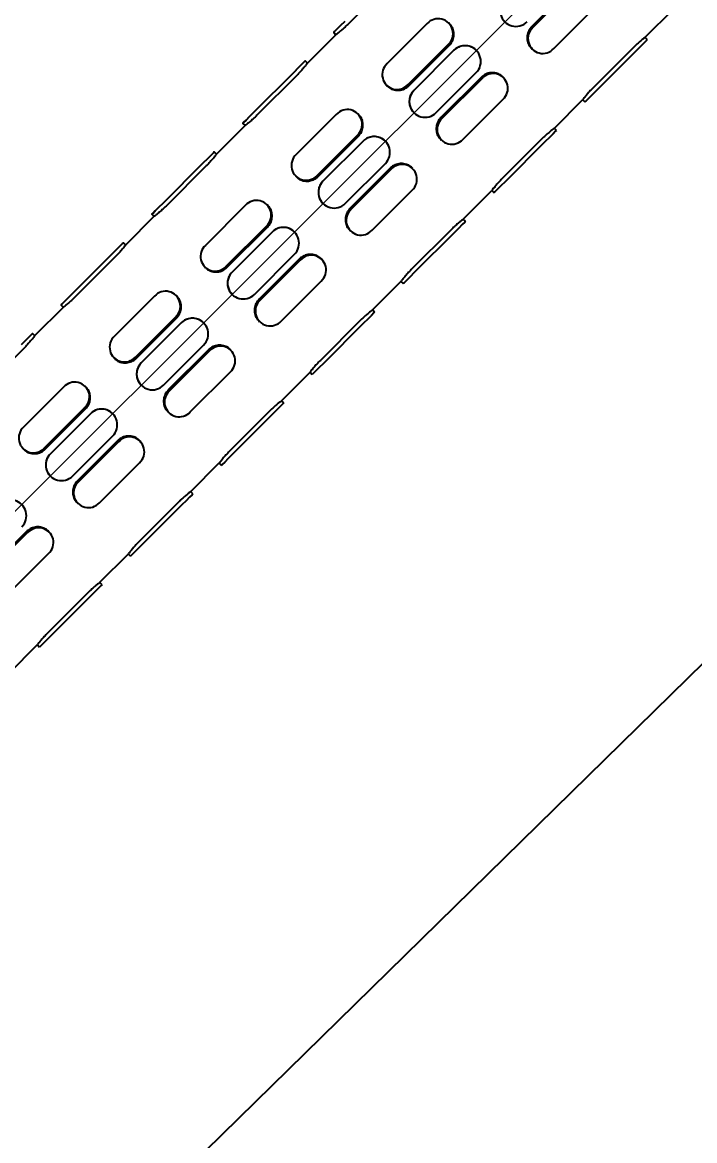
# Model space of a CAD drawing. Extents: x 13 to 1049, y 29 to 427.
# Drawn here: x 163.44 to 184.78, y 106.18 to 141.69 of the extents above; entities that cross this region are included whole.
import ezdxf

# ---------------------------------------------------------------- set-up
doc = ezdxf.new("R2010")
doc.units = 0
doc.header["$LTSCALE"] = 23.1
doc.header["$MEASUREMENT"] = 0
doc.linetypes.add('CENTERX2', pattern=[20.32, 12.7, -2.54, 2.54, -2.54])
doc.layers.get('0').update_dxf_attribs({"linetype": 'CONTINUOUS'})
doc.layers.get('Defpoints').update_dxf_attribs({"linetype": 'CONTINUOUS'})
doc.layers.add('10', color=7, linetype='CONTINUOUS')
doc.layers.add('中心线层', color=1, linetype='CENTERX2', lineweight=25)
doc.styles.add('SLDTEXTSTYLE0', font='')
doc.styles.get('SLDTEXTSTYLE0').set_extended_font_data('汉仪长仿宋体')
doc.dimstyles.new('SLDDIMSTYLE0', dxfattribs={"dimtxt": 3.5, "dimasz": 4.08, "dimexe": 0, "dimexo": 0.0625, "dimgap": 0.875, "dimtad": 2, "dimdec": 0, "dimlfac": 5, "dimrnd": 1e-09, "dimzin": 12, "dimdsep": 46, "dimtxsty": 'SLDTEXTSTYLE0', "dimsah": 1, "dimcen": 0.09, "dimadec": 0, "dimazin": 3, "dimtfac": 1, "dimtdec": 0, "dimtofl": 0, "dimtmove": 0, "dimatfit": 3, "dimfxl": 0, "dimfrac": 2, "dimtolj": 1, "dimtzin": 12, "dimarcsym": 0})
doc.dimstyles.new('SLDDIMSTYLE1', dxfattribs={"dimtxt": 3.5, "dimasz": 4.08, "dimexe": 0, "dimexo": 0.0625, "dimgap": 0.875, "dimtad": 2, "dimlfac": 5, "dimrnd": 1e-09, "dimzin": 12, "dimdsep": 46, "dimtxsty": 'SLDTEXTSTYLE0', "dimsah": 1, "dimcen": 0.09, "dimadec": 0, "dimazin": 3, "dimtfac": 1, "dimtofl": 0, "dimtmove": 0, "dimatfit": 3, "dimfxl": 0, "dimfrac": 2, "dimtolj": 1, "dimtzin": 12, "dimarcsym": 0})
doc.dimstyles.get("Standard").update_dxf_attribs({"dimtxt": 2.5, "dimasz": 0.18, "dimexe": 0.18, "dimexo": 0.0625, "dimgap": 0.09, "dimtad": 0, "dimtih": 1, "dimtoh": 1, "dimdec": 4, "dimzin": 0, "dimdsep": 46, "dimtxsty": 'Standard', "dimcen": 0.09, "dimadec": 0, "dimazin": 0, "dimtp": 0.001, "dimtm": 0.001, "dimtfac": 0.6, "dimtdec": 4, "dimtofl": 0, "dimtmove": 0, "dimatfit": 0, "dimfxl": 0, "dimtolj": 1, "dimtzin": 0, "dimarcsym": 0})

# ---------------------------------------------------------------- blocks, each defined once
blk = doc.blocks.new('*D14')
at = {"layer": '10', "color": 0, "lineweight": -2}
for p, q in [((212.199, 175.066), (225.747, 161.249)), ((163.514, 100.228), (222.834, 158.392)), ((147.052, 111.189), (160.6, 97.371))]:
    blk.add_line(p, q, dxfattribs=at)
at = {"layer": '10', "color": 0}
for points in [[(223.31, 157.907), (222.358, 158.878), (225.747, 161.249)], [(163.038, 100.713), (163.99, 99.742), (160.6, 97.371)]]:
    blk.add_solid(points, dxfattribs=at)
at = {"layer": 'Defpoints', "color": 0}
for p in [(212.155, 175.111), (225.747, 161.249), (147.008, 111.234)]:
    blk.add_point(p, dxfattribs=at)
at = {"layer": '10', "color": 0, "insert": (195.566, 130.431), "char_height": 3.5, "attachment_point": 2, "rotation": 44.4363, "style": 'SLDTEXTSTYLE0'}
blk.add_mtext('\\A1;450', dxfattribs=at)
blk = doc.blocks.new('*D15')
at = {"layer": '10', "color": 0, "lineweight": -2}
blk.add_arc((147.808, 110.764), 11.758, 64.9822, 160.0178, dxfattribs=at)
at = {"layer": '10', "color": 0}
for points in [[(152.391, 120.862), (153.171, 121.976), (156.123, 119.079)], [(136.088, 114.9), (137.428, 114.664), (136.05, 110.764)]]:
    blk.add_solid(points, dxfattribs=at)
at = {"layer": 'Defpoints', "color": 0}
for p in [(212.021, 174.977), (147.808, 122.522), (149.242, 112.198), (57.008, 110.764), (145.323, 110.764)]:
    blk.add_point(p, dxfattribs=at)
at = {"layer": '10', "color": 0, "insert": (136.457, 123.269), "char_height": 3.5, "attachment_point": 1, "rotation": 25.0283, "style": 'SLDTEXTSTYLE0'}
blk.add_mtext('\\A1;135%%d', dxfattribs=at)
blk = doc.blocks.new('*D19')
at = {"color": 0, "lineweight": -2}
for p, q in [((212.199, 174.066), (212.199, 81.206)), ((57.008, 109.702), (57.008, 81.206)), ((61.008, 82.206), (208.199, 82.206))]:
    blk.add_line(p, q, dxfattribs=at)
at = {"color": 0}
for points in [[(61.008, 82.873), (61.008, 81.54), (57.008, 82.206)], [(208.199, 81.54), (208.199, 82.873), (212.199, 82.206)]]:
    blk.add_solid(points, dxfattribs=at)
at = {"layer": 'Defpoints', "color": 0}
for p in [(212.199, 175.066), (57.008, 110.702), (212.199, 82.206)]:
    blk.add_point(p, dxfattribs=at)
at = {"color": 0, "insert": (134.604, 85.206), "char_height": 4, "attachment_point": 5}
blk.add_mtext('\\A1;775', dxfattribs=at)
blk = doc.blocks.new('*D20')
at = {"color": 0, "lineweight": -2}
for p, q in [((211.155, 175.111), (37.892, 175.111)), ((38.892, 171.111), (38.892, 114.702)), ((56.008, 110.702), (37.892, 110.702))]:
    blk.add_line(p, q, dxfattribs=at)
at = {"color": 0}
for points in [[(39.559, 171.111), (38.225, 171.111), (38.892, 175.111)], [(38.225, 114.702), (39.559, 114.702), (38.892, 110.702)]]:
    blk.add_solid(points, dxfattribs=at)
at = {"layer": 'Defpoints', "color": 0}
for p in [(212.155, 175.111), (38.892, 110.702), (57.008, 110.702)]:
    blk.add_point(p, dxfattribs=at)
at = {"color": 0, "insert": (35.892, 142.906), "char_height": 4, "attachment_point": 5, "rotation": 90}
blk.add_mtext('\\A1;332', dxfattribs=at)

msp = doc.modelspace()

# ---------------------------------------------------------------- linework, layer by layer
at = {"color": 7, "linetype": 'Continuous', "lineweight": 25}
for p, q in [((175.0432, 142.89798), (173.77041, 141.62519)), ((180.88359, 142.82759), (179.61079, 141.5548)), ((180.91647, 142.79471), (179.64368, 141.52192)), ((180.3081, 140.8575), (181.58089, 142.13029)), ((183.20165, 141.20783), (184.1156, 142.12178)), ((173.3207, 141.36779), (173.39204, 141.29646)), ((176.29015, 141.65104), (175.01736, 140.37824)), ((177.00034, 141.64795), (176.97595, 141.67234)), ((173.39581, 141.30148), (172.48187, 140.38754)), ((183.27677, 141.14152), (183.20543, 141.21285)), ((175.68186, 139.71374), (176.95465, 140.98653)), ((175.71471, 139.68089), (176.9875, 140.95368)), ((177.1395, 140.80169), (175.86671, 139.52889)), ((177.13952, 140.80167), (175.86672, 139.52888)), ((177.84662, 140.80167), (177.84661, 140.80168)), ((179.59792, 140.86056), (179.62233, 140.83615)), ((182.82718, 140.884), (181.55439, 139.61121)), ((182.92327, 140.7879), (181.65048, 139.51511)), ((172.48694, 140.39136), (172.41561, 140.4627)), ((170.7892, 138.83641), (172.06199, 140.1092)), ((172.06211, 140.10908), (170.78932, 138.83629)), ((172.15821, 140.01299), (170.88542, 138.7402)), ((176.57383, 138.82177), (177.84662, 140.09456)), ((177.99859, 139.9426), (176.7258, 138.6698)), ((178.71724, 139.93106), (178.69283, 139.95547)), ((174.99606, 139.69244), (175.02044, 139.66805)), ((178.03147, 139.90971), (176.75868, 138.63692)), ((177.4231, 137.9725), (178.69589, 139.24529)), ((180.31666, 138.32283), (181.23061, 139.23678)), ((181.22553, 139.23295), (181.29687, 139.16162)), ((173.40515, 138.76604), (172.13236, 137.49325)), ((174.11535, 138.76296), (174.09096, 138.78734)), ((175.86671, 138.82178), (175.86672, 138.82177)), ((170.51082, 138.41649), (169.59687, 137.50254)), ((170.43571, 138.4828), (170.50704, 138.41146)), ((180.39177, 138.25652), (180.32043, 138.32786)), ((172.79687, 136.82874), (174.06966, 138.10154)), ((172.82972, 136.79589), (174.10251, 138.06869)), ((174.2545, 137.91669), (172.98171, 136.6439)), ((174.25452, 137.91668), (172.98173, 136.64388)), ((174.96163, 137.91668), (174.96161, 137.91669)), ((176.71293, 137.97557), (176.73734, 137.95116)), ((179.94218, 137.999), (178.66939, 136.72621)), ((180.03828, 137.90291), (178.76548, 136.63012)), ((169.60194, 137.50637), (169.53061, 137.5777)), ((167.9042, 135.95142), (169.177, 137.22421)), ((169.17712, 137.22409), (167.90432, 135.95129)), ((169.27321, 137.12799), (168.00042, 135.8552)), ((173.68883, 135.93678), (174.96163, 137.20957)), ((172.11106, 136.80744), (172.13545, 136.78306)), ((175.1136, 137.0576), (173.8408, 135.78481)), ((175.14648, 137.02472), (173.87369, 135.75193)), ((175.83224, 137.04606), (175.80783, 137.07047)), ((174.53811, 135.0875), (175.8109, 136.3603)), ((177.43166, 135.43784), (178.34561, 136.35178)), ((178.34054, 136.34796), (178.41187, 136.27662)), ((170.52016, 135.88105), (169.24737, 134.60825)), ((171.23035, 135.87796), (171.20596, 135.90235)), ((172.98172, 135.93679), (172.98173, 135.93678)), ((167.62582, 135.53149), (166.71188, 134.61754)), ((167.55071, 135.5978), (167.62205, 135.52647)), ((177.50677, 135.37153), (177.43544, 135.44286)), ((169.91187, 133.94375), (171.18466, 135.21654)), ((169.94472, 133.9109), (171.21751, 135.18369)), ((171.36951, 135.0317), (170.09672, 133.7589)), ((171.36952, 135.03168), (170.09673, 133.75889)), ((172.07663, 135.03168), (172.07662, 135.03169)), ((173.82793, 135.09057), (173.85234, 135.06616)), ((177.05719, 135.11401), (175.78439, 133.84122)), ((177.15328, 135.01791), (175.88049, 133.74512)), ((166.71695, 134.62137), (166.64561, 134.6927)), ((165.01921, 133.06642), (166.292, 134.33921)), ((166.29212, 134.33909), (165.01933, 133.0663)), ((170.80384, 133.05178), (172.07663, 134.32457)), ((166.38822, 134.243), (165.11542, 132.9702)), ((169.22606, 133.92245), (169.25045, 133.89806)), ((172.2286, 134.1726), (170.95581, 132.89981)), ((172.26148, 134.13972), (170.98869, 132.86693)), ((172.94725, 134.16106), (172.92284, 134.18547)), ((171.65311, 132.20251), (172.9259, 133.4753)), ((174.54667, 132.55284), (175.46061, 133.46679)), ((175.45554, 133.46296), (175.52688, 133.39163)), ((167.63516, 132.99605), (166.36237, 131.72326)), ((168.34535, 132.99296), (168.32097, 133.01735)), ((170.09672, 133.05179), (170.09673, 133.05178)), ((164.74083, 132.6465), (163.82688, 131.73255)), ((164.66572, 132.71281), (164.73705, 132.64147)), ((174.62178, 132.48653), (174.55044, 132.55787)), ((167.02687, 131.05875), (168.29967, 132.33155)), ((167.05973, 131.0259), (168.33252, 132.29869)), ((168.48451, 132.1467), (167.21172, 130.87391)), ((168.48453, 132.14668), (167.21174, 130.87389)), ((169.19164, 132.14668), (169.19162, 132.1467)), ((170.94294, 132.20558), (170.96735, 132.18117)), ((174.17219, 132.22901), (172.8994, 130.95622)), ((174.26829, 132.13292), (172.99549, 130.86013)), ((163.83195, 131.73637), (163.76062, 131.80771)), ((167.91884, 130.16678), (169.19164, 131.43958)), ((163.50322, 131.358), (162.23043, 130.08521)), ((169.3436, 131.28761), (168.07081, 130.01482)), ((169.37649, 131.25473), (168.10369, 129.98193)), ((170.06225, 131.27607), (170.03784, 131.30048)), ((166.34107, 131.03745), (166.36546, 131.01307)), ((168.76812, 129.31751), (170.04091, 130.5903)), ((171.66167, 129.66785), (172.57562, 130.58179)), ((172.57054, 130.57797), (172.64188, 130.50663)), ((164.75017, 130.11105), (163.47737, 128.83826)), ((165.46036, 130.10797), (165.43597, 130.13236)), ((167.21172, 130.1668), (167.21174, 130.16678)), ((171.73678, 129.60154), (171.66545, 129.67287)), ((164.14188, 128.17376), (165.41467, 129.44655)), ((164.17473, 128.14091), (165.44752, 129.4137)), ((168.05794, 129.32058), (168.08235, 129.29617)), ((171.2872, 129.34402), (170.0144, 128.07122)), ((165.59952, 129.2617), (164.32672, 127.98891)), ((165.59953, 129.26169), (164.32674, 127.9889)), ((166.30664, 129.26169), (166.30663, 129.2617)), ((171.38329, 129.24792), (170.1105, 127.97513)), ((165.03385, 127.28179), (166.30664, 128.55458)), ((166.45861, 128.40261), (165.18582, 127.12982)), ((166.49149, 128.36973), (165.2187, 127.09694)), ((167.17725, 128.39107), (167.15284, 128.41548)), ((163.45607, 128.15246), (163.48046, 128.12807)), ((165.88312, 126.43252), (167.15591, 127.70531)), ((168.77668, 126.78285), (169.69062, 127.6968)), ((169.68555, 127.69297), (169.75688, 127.62164)), ((164.32673, 127.2818), (164.32674, 127.28179)), ((168.85179, 126.71654), (168.78045, 126.78788)), ((165.17295, 126.43558), (165.19736, 126.41117)), ((168.4022, 126.45902), (167.12941, 125.18623)), ((168.49829, 126.36293), (167.2255, 125.09013)), ((163.57361, 125.51762), (162.30082, 124.24482)), ((163.60649, 125.48473), (162.3337, 124.21194)), ((164.29226, 125.50608), (164.26785, 125.53049)), ((162.99812, 123.54752), (164.27092, 124.82031)), ((165.89168, 123.89785), (166.80563, 124.8118)), ((166.80055, 124.80798), (166.87189, 124.73664)), ((165.96679, 123.83154), (165.89546, 123.90288)), ((165.5172, 123.57403), (164.24441, 122.30123)), ((165.6133, 123.47793), (164.34051, 122.20514)), ((163.00668, 121.01286), (163.92063, 121.92681)), ((163.91556, 121.92298), (163.98689, 121.85165))]:
    msp.add_line(p, q, dxfattribs=at)
at = {"color": 7, "linetype": 'Continuous', "lineweight": 25, "flags": 128}
for points in [[(173.67432, 141.72129), (173.53901, 141.58599), (173.4243, 141.4713), (173.34764, 141.39468), (173.3207, 141.36779), (173.34759, 141.39473), (173.42421, 141.47139), (173.5389, 141.5861), (173.67419, 141.72141)], [(183.27677, 141.14152), (183.24988, 141.11458), (183.17325, 141.03792), (183.05857, 140.92321), (182.92327, 140.7879)], [(172.06199, 140.1092), (172.19729, 140.2445), (172.31201, 140.35919), (172.38867, 140.43581), (172.41561, 140.4627), (172.38872, 140.43576), (172.31209, 140.3591), (172.19741, 140.24439), (172.06211, 140.10908)], [(181.65048, 139.51511), (181.51518, 139.37982), (181.40046, 139.26513), (181.3238, 139.18851), (181.29687, 139.16162)], [(170.78932, 138.83629), (170.65402, 138.701), (170.5393, 138.58631), (170.46264, 138.50969), (170.43571, 138.4828), (170.4626, 138.50973), (170.53922, 138.58639), (170.6539, 138.70111), (170.7892, 138.83641)], [(180.39177, 138.25652), (180.36488, 138.22959), (180.28826, 138.15293), (180.17357, 138.03821), (180.03828, 137.90291)], [(169.177, 137.22421), (169.3123, 137.3595), (169.42701, 137.47419), (169.50367, 137.55081), (169.53061, 137.5777), (169.50372, 137.55076), (169.4271, 137.4741), (169.31241, 137.35939), (169.17712, 137.22409)], [(178.76548, 136.63012), (178.63018, 136.49482), (178.51547, 136.38013), (178.43881, 136.30351), (178.41187, 136.27662)], [(167.90432, 135.95129), (167.76902, 135.816), (167.65431, 135.70131), (167.57765, 135.62469), (167.55071, 135.5978), (167.5776, 135.62474), (167.65422, 135.7014), (167.76891, 135.81611), (167.9042, 135.95142)], [(177.50677, 135.37153), (177.47988, 135.34459), (177.40326, 135.26793), (177.28858, 135.15322), (177.15328, 135.01791)], [(166.292, 134.33921), (166.4273, 134.47451), (166.54202, 134.58919), (166.61868, 134.66582), (166.64561, 134.6927), (166.61872, 134.66577), (166.5421, 134.58911), (166.42742, 134.47439), (166.29212, 134.33909)], [(175.88049, 133.74512), (175.74519, 133.60983), (175.63047, 133.49514), (175.55381, 133.41852), (175.52688, 133.39163)], [(165.01933, 133.0663), (164.88403, 132.931), (164.76931, 132.81632), (164.69265, 132.7397), (164.66572, 132.71281), (164.6926, 132.73974), (164.76923, 132.8164), (164.88391, 132.93112), (165.01921, 133.06642)], [(174.62178, 132.48653), (174.59489, 132.4596), (174.51827, 132.38294), (174.40358, 132.26822), (174.26829, 132.13292)], [(163.407, 131.45422), (163.54231, 131.58951), (163.65702, 131.7042), (163.73368, 131.78082), (163.76062, 131.80771), (163.73373, 131.78077), (163.65711, 131.70411), (163.54242, 131.5894), (163.40713, 131.4541)], [(172.99549, 130.86013), (172.86019, 130.72483), (172.74548, 130.61014), (172.66882, 130.53352), (172.64188, 130.50663)], [(171.73678, 129.60154), (171.70989, 129.5746), (171.63327, 129.49794), (171.51858, 129.38323), (171.38329, 129.24792)], [(170.1105, 127.97513), (169.97519, 127.83984), (169.86048, 127.72515), (169.78382, 127.64853), (169.75688, 127.62164)], [(168.85179, 126.71654), (168.8249, 126.6896), (168.74828, 126.61294), (168.63359, 126.49823), (168.49829, 126.36293)], [(167.2255, 125.09013), (167.0902, 124.95484), (166.97548, 124.84015), (166.89882, 124.76353), (166.87189, 124.73664)], [(165.96679, 123.83154), (165.9399, 123.80461), (165.86328, 123.72795), (165.74859, 123.61323), (165.6133, 123.47793)], [(164.34051, 122.20514), (164.2052, 122.06984), (164.09049, 121.95516), (164.01383, 121.87854), (163.98689, 121.85165)]]:
    msp.add_lwpolyline(points, dxfattribs=at)
at = {"color": 7, "linetype": 'Continuous', "lineweight": 25}
for centre, radius, start, end in [((179.10527, 142.06032), 0.5, 134.999999, 315.000001), ((176.63903, 141.33541), 0.47046, 312.135388, 137.864612), ((179.95923, 141.17305), 0.47041, 132.129632, 317.870368), ((177.49307, 140.44812), 0.5, 314.999999, 135.000001), ((175.33298, 140.02937), 0.47046, 132.135388, 317.864612), ((178.38034, 139.59416), 0.47041, 312.129632, 137.870368), ((176.22028, 139.17533), 0.5, 134.999999, 315.000001), ((173.75403, 138.45041), 0.47046, 312.135388, 137.864612), ((177.07423, 138.28805), 0.47041, 132.129632, 317.870368), ((174.60807, 137.56312), 0.5, 314.999999, 135.000001), ((172.44799, 137.14437), 0.47046, 132.135388, 317.864612), ((175.49534, 136.70916), 0.47041, 312.129632, 137.870368), ((173.33528, 136.29033), 0.5, 134.999999, 315.000001), ((170.86904, 135.56542), 0.47046, 312.135388, 137.864612), ((174.18924, 135.40306), 0.47041, 132.129632, 317.870368), ((171.72308, 134.67813), 0.5, 314.999999, 135.000001), ((169.56299, 134.25938), 0.47046, 132.135388, 317.864612), ((172.61035, 133.82417), 0.47041, 312.129632, 137.870368), ((170.45029, 133.40533), 0.5, 134.999999, 315.000001), ((167.98404, 132.68042), 0.47046, 312.135388, 137.864612), ((171.30424, 132.51806), 0.47041, 132.129632, 317.870368), ((168.83808, 131.79313), 0.5, 314.999999, 135.000001), ((166.678, 131.37438), 0.47046, 132.135388, 317.864612), ((169.72535, 130.93917), 0.47041, 312.129632, 137.870368), ((167.56529, 130.52034), 0.5, 134.999999, 315.000001), ((165.09904, 129.79543), 0.47046, 312.135388, 137.864612), ((168.41925, 129.63307), 0.47041, 132.129632, 317.870368), ((165.95309, 128.90813), 0.5, 314.999999, 135.000001), ((163.793, 128.48938), 0.47046, 132.135388, 317.864612), ((166.84036, 128.05418), 0.47041, 312.129632, 137.870368), ((164.68029, 127.63534), 0.5, 134.999999, 315.000001), ((165.53425, 126.74807), 0.47041, 132.129632, 317.870368), ((163.06809, 126.02314), 0.5, 314.999999, 135.000001), ((163.95536, 125.16918), 0.47041, 312.129632, 137.870368)]:
    msp.add_arc(centre, radius, start, end, dxfattribs=at)
for points, knots in [([(173.77041, 141.62519), (173.73033, 141.58625), (173.65018, 141.50839), (173.53647, 141.41073), (173.44832, 141.34004), (173.39643, 141.30081), (173.39644, 141.30084), (173.39644, 141.30086)], [0, 0, 0, 0, 0.21318005, 0.42630713, 0.64080613, 0.85622026, 1, 1, 1, 1]), ([(176.9875, 140.95368), (177.02318, 140.99702), (177.09453, 141.08369), (177.14086, 141.24872), (177.13359, 141.41483), (177.08348, 141.55604), (177.02076, 141.61872), (176.99569, 141.64378)], [0, 0, 0, 0, 0.21324843, 0.42644388, 0.64101168, 0.85649491, 1, 1, 1, 1]), ([(179.61079, 141.5548), (179.57512, 141.51146), (179.50377, 141.42479), (179.45744, 141.25976), (179.46469, 141.09366), (179.5148, 140.95247), (179.57751, 140.88979), (179.60257, 140.86474)], [0, 0, 0, 0, 0.21324843, 0.42644388, 0.64101168, 0.85649491, 1, 1, 1, 1]), ([(183.20103, 141.20845), (183.20242, 141.20949), (183.20801, 141.21369), (183.1715, 141.18626), (183.09648, 141.1275), (182.98928, 141.03753), (182.89437, 140.95051), (182.84082, 140.8975), (182.82718, 140.884)], [0, 0, 0, 0, 0.07019808, 0.2827196, 0.49599248, 0.71116207, 0.92645231, 1, 1, 1, 1]), ([(177.84195, 140.79752), (177.83016, 140.81175), (177.78287, 140.86886), (177.66108, 140.9267), (177.49587, 140.95812), (177.3272, 140.92962), (177.20872, 140.86617), (177.15355, 140.81477), (177.1395, 140.80169)], [0, 0, 0, 0, 0.07049632, 0.28294968, 0.49615414, 0.71125472, 0.92647591, 1, 1, 1, 1]), ([(172.4825, 140.38691), (172.48357, 140.38833), (172.48783, 140.39397), (172.46042, 140.35741), (172.40167, 140.28232), (172.31172, 140.1751), (172.22472, 140.08018), (172.17171, 140.02662), (172.15821, 140.01299)], [0, 0, 0, 0, 0.0716255, 0.28382076, 0.49676622, 0.71160549, 0.92656522, 1, 1, 1, 1]), ([(178.68818, 139.95129), (178.67724, 139.96468), (178.63333, 140.01839), (178.51541, 140.07238), (178.35335, 140.10065), (178.18596, 140.07086), (178.06779, 140.00711), (178.01263, 139.95569), (177.99859, 139.9426)], [0, 0, 0, 0, 0.07049632, 0.28294968, 0.49615414, 0.71125472, 0.92647591, 1, 1, 1, 1]), ([(175.02509, 139.67223), (175.03603, 139.65884), (175.07995, 139.60512), (175.19788, 139.55112), (175.35995, 139.52285), (175.52734, 139.55263), (175.64552, 139.61638), (175.70067, 139.6678), (175.71471, 139.68089)], [0, 0, 0, 0, 0.07049632, 0.28294968, 0.49615414, 0.71125472, 0.92647591, 1, 1, 1, 1]), ([(181.55439, 139.61121), (181.51545, 139.57113), (181.43758, 139.49098), (181.3399, 139.37729), (181.26919, 139.28919), (181.22998, 139.23741), (181.22998, 139.23741), (181.22998, 139.23741)], [0, 0, 0, 0, 0.21350812, 0.4269632, 0.64179231, 0.85753795, 1, 1, 1, 1]), ([(175.86671, 139.52889), (175.83107, 139.48552), (175.7598, 139.39877), (175.71436, 139.23285), (175.72401, 139.06435), (175.77797, 138.91931), (175.8447, 138.85261), (175.87137, 138.82594)], [0, 0, 0, 0, 0.21324843, 0.42644388, 0.64101168, 0.85649491, 1, 1, 1, 1]), ([(170.88542, 138.7402), (170.84533, 138.70126), (170.76518, 138.6234), (170.65148, 138.52574), (170.56332, 138.45504), (170.51144, 138.41581), (170.51144, 138.41585), (170.51144, 138.41586)], [0, 0, 0, 0, 0.21318005, 0.42630713, 0.64080613, 0.85622026, 1, 1, 1, 1]), ([(174.10251, 138.06869), (174.13819, 138.11203), (174.20953, 138.19869), (174.25586, 138.36373), (174.2486, 138.52984), (174.19848, 138.67104), (174.13577, 138.73372), (174.1107, 138.75878)], [0, 0, 0, 0, 0.21324843, 0.42644388, 0.64101168, 0.85649491, 1, 1, 1, 1]), ([(176.7258, 138.6698), (176.69012, 138.62646), (176.61877, 138.5398), (176.57244, 138.37477), (176.5797, 138.20866), (176.6298, 138.06747), (176.69251, 138.00479), (176.71758, 137.97974)], [0, 0, 0, 0, 0.21324843, 0.42644388, 0.64101168, 0.85649491, 1, 1, 1, 1]), ([(180.31604, 138.32346), (180.31742, 138.3245), (180.32302, 138.32869), (180.28651, 138.30127), (180.21149, 138.24251), (180.10428, 138.15253), (180.00938, 138.06552), (179.95582, 138.0125), (179.94218, 137.999)], [0, 0, 0, 0, 0.07019808, 0.2827196, 0.49599248, 0.71116207, 0.92645231, 1, 1, 1, 1]), ([(174.95695, 137.91253), (174.94517, 137.92676), (174.89787, 137.98386), (174.77609, 138.04171), (174.61088, 138.07313), (174.44221, 138.04462), (174.32372, 137.98118), (174.26855, 137.92978), (174.2545, 137.91669)], [0, 0, 0, 0, 0.07049632, 0.28294968, 0.49615414, 0.71125472, 0.92647591, 1, 1, 1, 1]), ([(169.5975, 137.50191), (169.59858, 137.50333), (169.60283, 137.50897), (169.57543, 137.47241), (169.51668, 137.39733), (169.42673, 137.29011), (169.33972, 137.19519), (169.28671, 137.14163), (169.27321, 137.12799)], [0, 0, 0, 0, 0.0716255, 0.28382076, 0.49676622, 0.71160549, 0.92656522, 1, 1, 1, 1]), ([(175.80318, 137.0663), (175.79224, 137.07968), (175.74834, 137.1334), (175.63041, 137.18738), (175.46835, 137.21565), (175.30096, 137.18586), (175.18279, 137.12211), (175.12764, 137.07069), (175.1136, 137.0576)], [0, 0, 0, 0, 0.07049632, 0.28294968, 0.49615414, 0.71125472, 0.92647591, 1, 1, 1, 1]), ([(172.14009, 136.78723), (172.15104, 136.77385), (172.19495, 136.72012), (172.31288, 136.66613), (172.47495, 136.63785), (172.64235, 136.66763), (172.76052, 136.73138), (172.81567, 136.7828), (172.82972, 136.79589)], [0, 0, 0, 0, 0.07049632, 0.28294968, 0.49615414, 0.71125472, 0.92647591, 1, 1, 1, 1]), ([(172.98171, 136.6439), (172.94607, 136.60052), (172.8748, 136.51378), (172.82936, 136.34785), (172.83902, 136.17935), (172.89297, 136.03431), (172.9597, 135.96761), (172.98638, 135.94095)], [0, 0, 0, 0, 0.21324843, 0.42644388, 0.64101168, 0.85649491, 1, 1, 1, 1]), ([(178.66939, 136.72621), (178.63045, 136.68613), (178.55259, 136.60598), (178.45491, 136.4923), (178.38419, 136.40419), (178.34499, 136.35242), (178.34498, 136.35241), (178.34498, 136.35241)], [0, 0, 0, 0, 0.21350812, 0.4269632, 0.64179231, 0.85753795, 1, 1, 1, 1]), ([(168.00042, 135.8552), (167.96034, 135.81626), (167.88019, 135.7384), (167.76648, 135.64074), (167.67833, 135.57005), (167.62644, 135.53082), (167.62644, 135.53085), (167.62644, 135.53087)], [0, 0, 0, 0, 0.21318005, 0.42630713, 0.64080613, 0.85622026, 1, 1, 1, 1]), ([(171.21751, 135.18369), (171.25319, 135.22703), (171.32454, 135.3137), (171.37087, 135.47873), (171.3636, 135.64484), (171.31349, 135.78604), (171.25077, 135.84873), (171.2257, 135.87379)], [0, 0, 0, 0, 0.21324843, 0.42644388, 0.64101168, 0.85649491, 1, 1, 1, 1]), ([(173.8408, 135.78481), (173.80513, 135.74147), (173.73378, 135.6548), (173.68745, 135.48977), (173.6947, 135.32367), (173.74481, 135.18248), (173.80751, 135.1198), (173.83258, 135.09474)], [0, 0, 0, 0, 0.21324843, 0.42644388, 0.64101168, 0.85649491, 1, 1, 1, 1]), ([(177.43104, 135.43846), (177.43243, 135.4395), (177.43802, 135.44369), (177.40151, 135.41627), (177.32649, 135.35751), (177.21929, 135.26753), (177.12438, 135.18052), (177.07082, 135.12751), (177.05719, 135.11401)], [0, 0, 0, 0, 0.07019808, 0.2827196, 0.49599248, 0.71116207, 0.92645231, 1, 1, 1, 1]), ([(172.07196, 135.02753), (172.06017, 135.04176), (172.01287, 135.09887), (171.89109, 135.15671), (171.72588, 135.18813), (171.55721, 135.15962), (171.43873, 135.09618), (171.38356, 135.04478), (171.36951, 135.0317)], [0, 0, 0, 0, 0.07049632, 0.28294968, 0.49615414, 0.71125472, 0.92647591, 1, 1, 1, 1]), ([(166.7125, 134.61692), (166.71358, 134.61834), (166.71784, 134.62398), (166.69043, 134.58741), (166.63168, 134.51233), (166.54173, 134.40511), (166.45473, 134.31019), (166.40171, 134.25663), (166.38822, 134.243)], [0, 0, 0, 0, 0.0716255, 0.28382076, 0.49676622, 0.71160549, 0.92656522, 1, 1, 1, 1]), ([(172.91819, 134.1813), (172.90725, 134.19468), (172.86334, 134.2484), (172.74542, 134.30239), (172.58336, 134.33065), (172.41597, 134.30087), (172.29779, 134.23711), (172.24264, 134.1857), (172.2286, 134.1726)], [0, 0, 0, 0, 0.07049632, 0.28294968, 0.49615414, 0.71125472, 0.92647591, 1, 1, 1, 1]), ([(169.2551, 133.90223), (169.26604, 133.88885), (169.30996, 133.83512), (169.42789, 133.78113), (169.58996, 133.75286), (169.75735, 133.78264), (169.87553, 133.84639), (169.93068, 133.89781), (169.94472, 133.9109)], [0, 0, 0, 0, 0.07049632, 0.28294968, 0.49615414, 0.71125472, 0.92647591, 1, 1, 1, 1]), ([(170.09672, 133.7589), (170.06108, 133.71553), (169.9898, 133.62878), (169.94437, 133.46286), (169.95402, 133.29436), (170.00797, 133.14932), (170.07471, 133.08261), (170.10138, 133.05595)], [0, 0, 0, 0, 0.21324843, 0.42644388, 0.64101168, 0.85649491, 1, 1, 1, 1]), ([(175.78439, 133.84122), (175.74546, 133.80114), (175.66759, 133.72099), (175.56991, 133.6073), (175.4992, 133.51919), (175.45999, 133.46742), (175.45999, 133.46742), (175.45998, 133.46742)], [0, 0, 0, 0, 0.21350812, 0.4269632, 0.64179231, 0.85753795, 1, 1, 1, 1]), ([(165.11542, 132.9702), (165.07534, 132.93127), (164.99519, 132.8534), (164.88149, 132.75575), (164.79333, 132.68505), (164.74145, 132.64582), (164.74145, 132.64586), (164.74145, 132.64587)], [0, 0, 0, 0, 0.21318005, 0.42630713, 0.64080613, 0.85622026, 1, 1, 1, 1]), ([(168.33252, 132.29869), (168.3682, 132.34203), (168.43954, 132.4287), (168.48587, 132.59374), (168.4786, 132.75985), (168.42849, 132.90105), (168.36578, 132.96373), (168.34071, 132.98879)], [0, 0, 0, 0, 0.21324843, 0.42644388, 0.64101168, 0.85649491, 1, 1, 1, 1]), ([(170.95581, 132.89981), (170.92013, 132.85647), (170.84878, 132.76981), (170.80245, 132.60477), (170.80971, 132.43867), (170.85981, 132.29748), (170.92252, 132.2348), (170.94759, 132.20975)], [0, 0, 0, 0, 0.21324843, 0.42644388, 0.64101168, 0.85649491, 1, 1, 1, 1]), ([(174.54604, 132.55346), (174.54743, 132.55451), (174.55303, 132.5587), (174.51652, 132.53128), (174.4415, 132.47252), (174.33429, 132.38254), (174.23938, 132.29552), (174.18583, 132.24251), (174.17219, 132.22901)], [0, 0, 0, 0, 0.07019808, 0.2827196, 0.49599248, 0.71116207, 0.92645231, 1, 1, 1, 1]), ([(169.18696, 132.14254), (169.17518, 132.15677), (169.12788, 132.21387), (169.0061, 132.27172), (168.84088, 132.30313), (168.67221, 132.27463), (168.55373, 132.21118), (168.49856, 132.15979), (168.48451, 132.1467)], [0, 0, 0, 0, 0.07049632, 0.28294968, 0.49615414, 0.71125472, 0.92647591, 1, 1, 1, 1]), ([(163.82751, 131.73192), (163.82858, 131.73334), (163.83284, 131.73898), (163.80544, 131.70242), (163.74668, 131.62733), (163.65674, 131.52011), (163.56973, 131.42519), (163.51672, 131.37164), (163.50322, 131.358)], [0, 0, 0, 0, 0.0716255, 0.28382076, 0.49676622, 0.71160549, 0.92656522, 1, 1, 1, 1]), ([(170.03319, 131.2963), (170.02225, 131.30969), (169.97834, 131.36341), (169.86042, 131.41739), (169.69836, 131.44566), (169.53097, 131.41587), (169.4128, 131.35212), (169.35765, 131.3007), (169.3436, 131.28761)], [0, 0, 0, 0, 0.07049632, 0.28294968, 0.49615414, 0.71125472, 0.92647591, 1, 1, 1, 1]), ([(166.3701, 131.01724), (166.38104, 131.00385), (166.42496, 130.95013), (166.54289, 130.89614), (166.70496, 130.86786), (166.87236, 130.89764), (166.99053, 130.96139), (167.04568, 131.01281), (167.05973, 131.0259)], [0, 0, 0, 0, 0.07049632, 0.28294968, 0.49615414, 0.71125472, 0.92647591, 1, 1, 1, 1]), ([(167.21172, 130.87391), (167.17608, 130.83053), (167.10481, 130.74379), (167.05937, 130.57786), (167.06903, 130.40936), (167.12298, 130.26432), (167.18971, 130.19762), (167.21639, 130.17096)], [0, 0, 0, 0, 0.21324843, 0.42644388, 0.64101168, 0.85649491, 1, 1, 1, 1]), ([(172.8994, 130.95622), (172.86046, 130.91614), (172.7826, 130.83599), (172.68491, 130.7223), (172.6142, 130.6342), (172.57499, 130.58242), (172.57499, 130.58242), (172.57499, 130.58242)], [0, 0, 0, 0, 0.21350812, 0.4269632, 0.64179231, 0.85753795, 1, 1, 1, 1]), ([(165.44752, 129.4137), (165.4832, 129.45704), (165.55455, 129.54371), (165.60087, 129.70874), (165.59361, 129.87485), (165.5435, 130.01605), (165.48078, 130.07874), (165.45571, 130.1038)], [0, 0, 0, 0, 0.21324843, 0.42644388, 0.64101168, 0.85649491, 1, 1, 1, 1]), ([(168.07081, 130.01482), (168.03513, 129.97148), (167.96379, 129.88481), (167.91745, 129.71978), (167.92471, 129.55368), (167.97481, 129.41248), (168.03752, 129.34981), (168.06259, 129.32475)], [0, 0, 0, 0, 0.21324843, 0.42644388, 0.64101168, 0.85649491, 1, 1, 1, 1]), ([(171.66105, 129.66847), (171.66244, 129.66951), (171.66803, 129.6737), (171.63152, 129.64628), (171.5565, 129.58752), (171.4493, 129.49754), (171.35439, 129.41053), (171.30083, 129.35752), (171.2872, 129.34402)], [0, 0, 0, 0, 0.07019808, 0.2827196, 0.49599248, 0.71116207, 0.92645231, 1, 1, 1, 1]), ([(166.30196, 129.25754), (166.29018, 129.27177), (166.24288, 129.32888), (166.1211, 129.38672), (165.95589, 129.41814), (165.78722, 129.38963), (165.66874, 129.32619), (165.61357, 129.27479), (165.59952, 129.2617)], [0, 0, 0, 0, 0.07049632, 0.28294968, 0.49615414, 0.71125472, 0.92647591, 1, 1, 1, 1]), ([(167.1482, 128.41131), (167.13726, 128.42469), (167.09335, 128.47841), (166.97543, 128.53239), (166.81336, 128.56066), (166.64597, 128.53088), (166.5278, 128.46712), (166.47265, 128.41571), (166.45861, 128.40261)], [0, 0, 0, 0, 0.07049632, 0.28294968, 0.49615414, 0.71125472, 0.92647591, 1, 1, 1, 1]), ([(163.48511, 128.13224), (163.49605, 128.11886), (163.53996, 128.06513), (163.65789, 128.01114), (163.81997, 127.98286), (163.98736, 128.01265), (164.10553, 128.0764), (164.16069, 128.12781), (164.17473, 128.14091)], [0, 0, 0, 0, 0.07049632, 0.28294968, 0.49615414, 0.71125472, 0.92647591, 1, 1, 1, 1]), ([(164.32672, 127.98891), (164.29108, 127.94554), (164.21981, 127.85879), (164.17438, 127.69287), (164.18403, 127.52437), (164.23798, 127.37933), (164.30472, 127.31262), (164.33139, 127.28596)], [0, 0, 0, 0, 0.21324843, 0.42644388, 0.64101168, 0.85649491, 1, 1, 1, 1]), ([(170.0144, 128.07122), (169.97547, 128.03115), (169.8976, 127.951), (169.79992, 127.83731), (169.72921, 127.7492), (169.69, 127.69743), (169.68999, 127.69743), (169.68999, 127.69743)], [0, 0, 0, 0, 0.21350812, 0.4269632, 0.64179231, 0.85753795, 1, 1, 1, 1]), ([(165.18582, 127.12982), (165.15014, 127.08648), (165.07879, 126.99981), (165.03246, 126.83478), (165.03972, 126.66868), (165.08982, 126.52749), (165.15253, 126.46481), (165.17759, 126.43976)], [0, 0, 0, 0, 0.21324843, 0.42644388, 0.64101168, 0.85649491, 1, 1, 1, 1]), ([(168.77605, 126.78347), (168.77744, 126.78451), (168.78304, 126.78871), (168.74653, 126.76129), (168.67151, 126.70252), (168.5643, 126.61255), (168.46939, 126.52553), (168.41584, 126.47252), (168.4022, 126.45902)], [0, 0, 0, 0, 0.07019808, 0.2827196, 0.49599248, 0.71116207, 0.92645231, 1, 1, 1, 1]), ([(164.2632, 125.52631), (164.25226, 125.5397), (164.20835, 125.59342), (164.09043, 125.6474), (163.92837, 125.67567), (163.76098, 125.64588), (163.64281, 125.58213), (163.58766, 125.53071), (163.57361, 125.51762)], [0, 0, 0, 0, 0.07049632, 0.28294968, 0.49615414, 0.71125472, 0.92647591, 1, 1, 1, 1]), ([(167.12941, 125.18623), (167.09047, 125.14615), (167.0126, 125.066), (166.91492, 124.95231), (166.84421, 124.86421), (166.805, 124.81243), (166.805, 124.81243), (166.805, 124.81243)], [0, 0, 0, 0, 0.21350812, 0.4269632, 0.64179231, 0.85753795, 1, 1, 1, 1]), ([(165.89106, 123.89848), (165.89245, 123.89952), (165.89804, 123.90371), (165.86153, 123.87629), (165.78651, 123.81753), (165.67931, 123.72755), (165.5844, 123.64054), (165.53084, 123.58752), (165.5172, 123.57403)], [0, 0, 0, 0, 0.07019808, 0.2827196, 0.49599248, 0.71116207, 0.92645231, 1, 1, 1, 1]), ([(164.24441, 122.30123), (164.20547, 122.26115), (164.12761, 122.18101), (164.02993, 122.06732), (163.95921, 121.97921), (163.92001, 121.92744), (163.92, 121.92744), (163.92, 121.92744)], [0, 0, 0, 0, 0.21350812, 0.4269632, 0.64179231, 0.85753795, 1, 1, 1, 1])]:
    msp.add_open_spline(points, degree=3, knots=knots, dxfattribs=at)
at = {"layer": '中心线层', "linetype": 'CENTERX2', "lineweight": 18}
msp.add_line((212.02114, 174.97706), (149.24182, 112.19774), dxfattribs=at)

# ---------------------------------------------------------------- dimensions: what is measured, and where the dimension line sits
dim = msp.add_linear_dim(base=(38.89187, 110.70171), p1=(212.15501, 175.11093), p2=(57.00829, 110.70171), angle=90, text='332', dimstyle='Standard', override={"dimtxt": 4, "dimasz": 4, "dimexe": 1, "dimexo": 1, "dimgap": 1, "dimtad": 1, "dimtih": 0, "dimtoh": 0, "dimlfac": 1, "dimcen": 3.78, "dimtp": 0, "dimtm": 0, "dimtfac": 1, "dimtmove": 1, "dimatfit": 3})
dim.commit()
dim.dimension.update_dxf_attribs({"geometry": '*D20', "text_midpoint": (35.89187, 142.90632)})
dim = msp.add_linear_dim(base=(212.19876, 82.20633), p1=(57.00829, 110.70171), p2=(212.19876, 175.0663), text='775', dimstyle='Standard', override={"dimtxt": 4, "dimasz": 4, "dimexe": 1, "dimexo": 1, "dimgap": 1, "dimtad": 1, "dimtih": 0, "dimtoh": 0, "dimlfac": 1, "dimcen": 3.78, "dimtp": 0, "dimtm": 0, "dimtfac": 1, "dimtmove": 1, "dimatfit": 3})
dim.commit()
dim.dimension.update_dxf_attribs({"geometry": '*D19', "text_midpoint": (134.60353, 85.20633)})
at = {"layer": '10'}
dim = msp.add_linear_dim(base=(225.74714, 161.24868), p1=(147.00829, 111.2336), p2=(212.15501, 175.11093), angle=44.436318, text='450', dimstyle='SLDDIMSTYLE0', dxfattribs=at)
dim.commit()
dim.dimension.update_dxf_attribs({"geometry": '*D14', "text_midpoint": (194.95381, 131.05536), "dimtype": 160})
dim = msp.add_angular_dim_2l(base=(147.80829, 122.52246), line1=((149.24182, 112.19774), (212.02114, 174.97706)), line2=((145.32301, 110.76421), (57.00829, 110.76421)), dimstyle='SLDDIMSTYLE1', dxfattribs=at)
dim.commit()
dim.dimension.update_dxf_attribs({"geometry": '*D15', "text_midpoint": (142.83377, 121.41835), "dimtype": 162})

doc.saveas('drawing.dxf')
